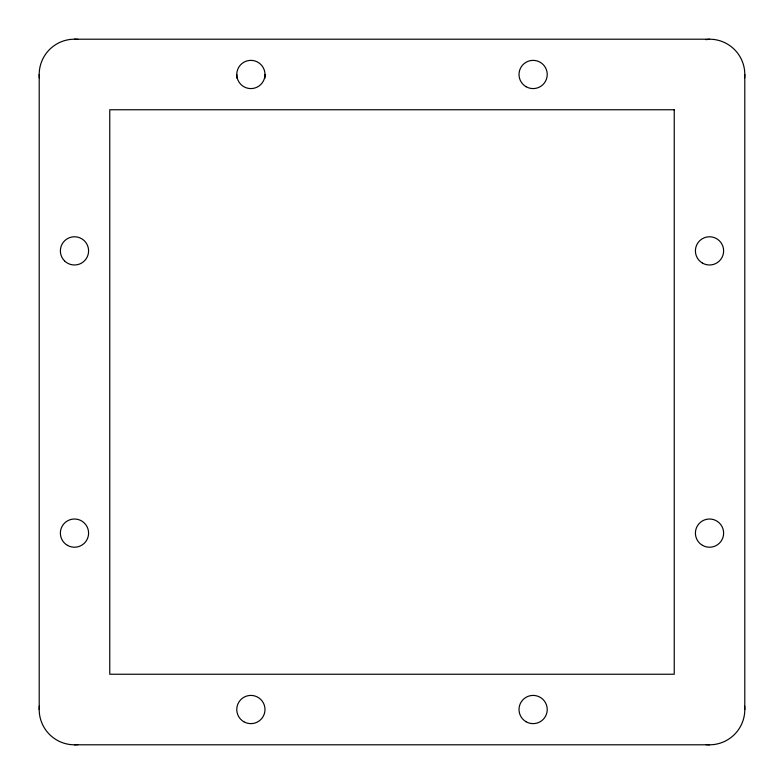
<?xml version="1.0" encoding="UTF-8"?>
<svg xmlns="http://www.w3.org/2000/svg" width="784" height="784" viewBox="0 0 784 784"><rect width="100%" height="100%" fill="white"/><g stroke="black" fill="none" stroke-linecap="round" stroke-linejoin="round"><path stroke-width="1.18" d="M706.1 39.651L709.52 39.2A35.28 35.28 0 0 1 744.633 77.93M74.48 39.2L709.52 39.2M74.48 744.8L709.52 744.8M744.8 74.48L744.8 709.52M264.992 74.48A14.112 14.112 0 0 1 243.824 86.701A14.112 14.112 0 0 1 243.824 62.259A14.112 14.112 0 0 1 264.992 74.48L264.992 78.126M236.768 74.48L236.768 78.126M39.2 74.48L39.2 709.52M744.633 706.07A35.28 35.28 0 0 1 706.07 744.633M77.93 744.633A35.28 35.28 0 0 1 39.367 706.07M39.367 77.93A35.28 35.28 0 0 1 77.93 39.367M674.24 109.76L109.76 109.76L109.76 674.24L674.24 674.24L674.24 109.76M243.824 721.741A14.112 14.112 0 0 0 264.992 709.52A14.112 14.112 0 0 0 243.824 697.299A14.112 14.112 0 0 0 243.824 721.741M526.064 721.741A14.112 14.112 0 0 0 547.232 709.52A14.112 14.112 0 0 0 526.064 697.299A14.112 14.112 0 0 0 526.064 721.741M67.424 545.341A14.112 14.112 0 0 0 88.592 533.12A14.112 14.112 0 0 0 67.424 520.899A14.112 14.112 0 0 0 67.424 545.341M64.504 260.856A14.112 14.112 0 0 0 88.112 254.535A14.112 14.112 0 0 0 70.825 237.248A14.112 14.112 0 0 0 64.504 260.856M702.464 263.101A14.112 14.112 0 0 0 723.632 250.88A14.112 14.112 0 0 0 702.464 238.659A14.112 14.112 0 0 0 702.464 263.101M702.464 545.341A14.112 14.112 0 0 0 723.632 533.12A14.112 14.112 0 0 0 702.464 520.899A14.112 14.112 0 0 0 702.464 545.341M526.064 86.701A14.112 14.112 0 0 0 547.232 74.48A14.112 14.112 0 0 0 526.064 62.259A14.112 14.112 0 0 0 526.064 86.701"/></g></svg>
